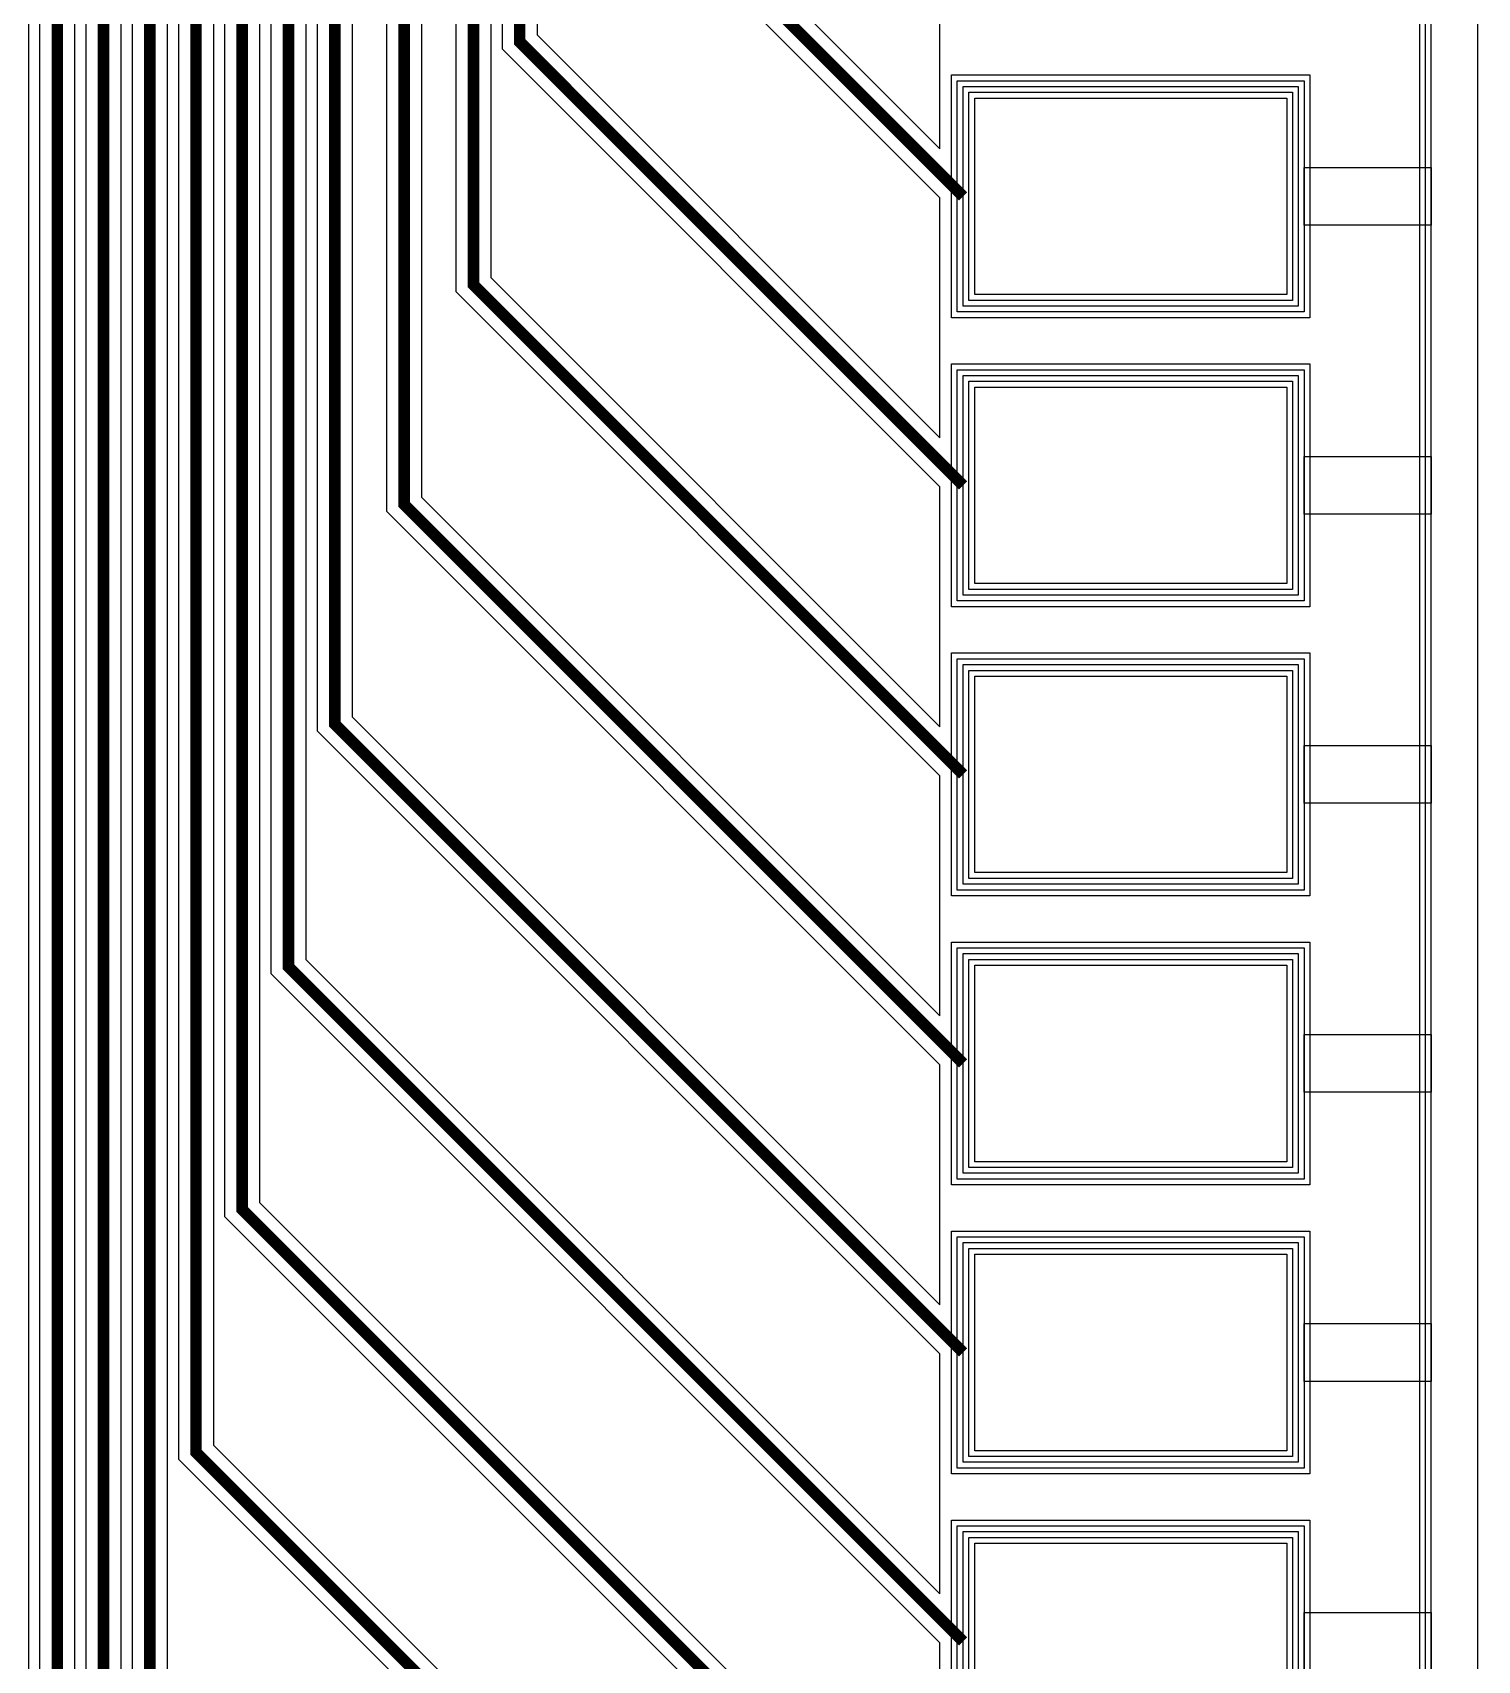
# Model space of a CAD drawing. Extents: x -87611 to 96139, y 77822 to 138139.
# Drawn here: x 93959 to 95209, y 110803 to 112211 of the extents above; entities that cross this region are included whole.
import ezdxf

# ---------------------------------------------------------------- set-up
doc = ezdxf.new("R2010")
doc.units = 0
doc.header["$MEASUREMENT"] = 0
doc.layers.get('0').update_dxf_attribs({"color": 6})
for name, color, linetype in [('L12D0 Etch', 190, 'Continuous'), ('L14D0 Au', 2, 'Continuous'), ('L15D0 PVIA', 7, 'Continuous'), ('L3D0 Base', 3, 'Continuous'), ('L4D0 Cntr', 1, 'Continuous'), ('L7D0 DE', 42, 'Continuous'), ('L8D0 Wire', 5, 'Continuous')]:
    doc.layers.add(name, color=color, linetype=linetype)

# ---------------------------------------------------------------- blocks, each defined once
blk = doc.blocks.new('_128TRCE200')
at = {"layer": 'L14D0 Au'}
for points in [[(582.795, 2979.887), (-183.706, 3746.388), (-3545.175, 3746.388), (-4333.787, 4535), (-4126.213, 4535), (-3347.601, 3756.388), (-179.564, 3756.388), (586.582, 2990.242), (586.582, 2983.674)], [(616.582, 2971.247), (616.582, 3002.669), (-167.137, 3786.388), (-3335.175, 3786.388), (-4083.787, 4535), (-3876.213, 4535), (-3137.601, 3796.388), (-162.995, 3796.388), (626.582, 3006.811), (626.582, 2981.247)], [(656.582, 2968.821), (656.582, 3019.237), (-150.569, 3826.388), (-3125.175, 3826.388), (-3833.787, 4535), (-3626.213, 4535), (-2927.601, 3836.388), (-146.427, 3836.388), (666.582, 3023.379), (666.582, 2978.821)], [(696.582, 2966.395), (696.582, 3035.806), (-134, 3866.388), (-2915.175, 3866.388), (-3583.787, 4535), (-3376.213, 4535), (-2717.601, 3876.388), (-129.858, 3876.388), (706.582, 3039.948), (706.582, 2976.395)], [(736.582, 2963.968), (736.582, 3052.374), (-117.432, 3906.388), (-2705.175, 3906.388), (-3333.787, 4535), (-3126.213, 4535), (-2507.601, 3916.388), (-113.289, 3916.388), (746.582, 3056.516), (746.582, 2973.968)], [(776.582, 2961.542), (776.582, 3068.943), (-100.863, 3946.388), (-2495.175, 3946.388), (-3083.787, 4535), (-2876.213, 4535), (-2297.601, 3956.388), (-96.721, 3956.388), (786.582, 3073.085), (786.582, 2971.542)], [(816.582, 2959.115), (816.582, 3085.511), (-84.294, 3986.388), (-2285.175, 3986.388), (-2833.787, 4535), (-2626.213, 4535), (-2087.601, 3996.388), (-80.152, 3996.388), (826.582, 3089.654), (826.582, 2969.115)], [(489.671, 2377.647), (482.6, 2384.718), (622.254, 2524.371), (449.013, 2697.612), (465.65, 2714.249), (614.142, 2714.249), (856.582, 2956.689), (856.582, 3102.08), (-67.726, 4026.388), (-2075.175, 4026.388), (-2583.787, 4535), (-2376.213, 4535), (-1897.601, 4056.388), (-55.3, 4056.388), (886.582, 3114.506), (886.582, 2944.263), (551.543, 2609.224), (636.396, 2524.371)], [(678.823, 2524.371), (593.97, 2609.224), (916.582, 2931.836), (916.582, 3126.933), (-42.873, 4086.388), (-1885.175, 4086.388), (-2333.787, 4535), (-2126.213, 4535), (-1707.601, 4116.388), (-30.447, 4116.388), (996.079, 3089.862), (996.079, 2841.628)], [(1026.079, 2829.202), (1026.079, 3102.288), (-18.02, 4146.388), (-1695.175, 4146.388), (-2083.787, 4535), (-1876.213, 4535), (-1497.601, 4156.388), (-13.878, 4156.388), (1036.079, 3106.43), (1036.079, 2839.202)], [(1066.079, 2826.775), (1066.079, 3118.857), (-1.452, 4186.388), (-1485.175, 4186.388), (-1833.787, 4535), (-1626.213, 4535), (-1287.601, 4196.388), (2.69, 4196.388), (1076.079, 3122.999), (1076.079, 2836.775)], [(1106.079, 2824.349), (1106.079, 3135.425), (15.117, 4226.388), (-1275.175, 4226.388), (-1583.787, 4535), (-1376.213, 4535), (-1077.601, 4236.388), (19.259, 4236.388), (1116.079, 3139.567), (1116.079, 2834.349)]]:
    blk.add_lwpolyline(points, close=True, dxfattribs=at)
at = {"layer": 'L3D0 Base', "const_width": 10}
blk.add_lwpolyline([(-2375, 4555), (-1891.388, 4071.388), (-49.086, 4071.388)], dxfattribs=at)
at = {"layer": 'L8D0 Wire', "const_width": 10}
for points in [[(-4125, 4555), (-3341.388, 3771.388), (-173.35, 3771.388), (601.582, 2996.456), (601.582, 2977.461), (533.371, 2909.249)], [(-3875, 4555), (-3131.388, 3811.388), (-156.782, 3811.388)], [(-3625, 4555), (-2921.388, 3851.388), (-140.213, 3851.388)], [(-3375, 4555), (-2711.388, 3891.388), (-123.645, 3891.388)], [(-3125, 4555), (-2501.388, 3931.388), (-107.076, 3931.388)], [(-2875, 4555), (-2291.388, 3971.388), (-90.508, 3971.388)], [(-2625, 4555), (-2081.388, 4011.388), (-73.939, 4011.388)], [(-2125, 4555), (-1701.388, 4131.388), (-24.234, 4131.388), (1011.079, 3096.075), (1011.079, 2835.415), (809.142, 2633.478)], [(-1875, 4555), (-1491.388, 4171.388), (-7.665, 4171.388), (1051.079, 3112.643), (1051.079, 2832.988), (830.355, 2612.264)], [(-1625, 4555), (-1281.388, 4211.388), (8.904, 4211.388), (1091.079, 3129.212), (1091.079, 2830.562), (842.782, 2582.264)]]:
    blk.add_lwpolyline(points, dxfattribs=at)
blk = doc.blocks.new('128PAD')
at = {"layer": 'L14D0 Au'}
blk.add_lwpolyline([(-90, 10), (-90, 290), (90, 290), (90, 10)], close=True, dxfattribs=at)
at = {"layer": 'L15D0 PVIA'}
blk.add_lwpolyline([(-85, 15), (-85, 285), (85, 285), (85, 15)], close=True, dxfattribs=at)
at = {"layer": 'L3D0 Base'}
for points in [[(-25, 300), (-25, 410), (25, 410), (25, 300)], [(-100, 0), (-100, 300), (100, 300), (100, 0)]]:
    blk.add_lwpolyline(points, close=True, dxfattribs=at)
at = {"layer": 'L4D0 Cntr'}
blk.add_lwpolyline([(-95, 5), (-95, 295), (95, 295), (95, 5)], close=True, dxfattribs=at)
at = {"layer": 'L8D0 Wire'}
blk.add_lwpolyline([(-105, -5), (-105, 305), (105, 305), (105, -5)], close=True, dxfattribs=at)
blk = doc.blocks.new('_128PADS')
at = {"rotation": 270}
for p in [(4550, -1625), (4550, -1875), (4550, -2125), (4550, -2375), (4550, -2625), (4550, -2875)]:
    blk.add_blockref('128PAD', p, dxfattribs=at)
blk = doc.blocks.new('$128_200_A')
at = {"layer": 'L12D0 Etch'}
blk.add_lwpolyline([(0, 0), (0, 9950), (50, 9950), (50, 50), (9950, 50), (9950, 9950), (0, 9950), (0, 10000), (10000, 10000), (10000, 0)], close=True, dxfattribs=at)
at = {"layer": 'L3D0 Base'}
blk.add_lwpolyline([(0, 0), (0, 9960), (40, 9960), (40, 40), (9960, 40), (9960, 9960), (0, 9960), (0, 10000), (10000, 10000), (10000, 0)], close=True, dxfattribs=at)
at = {"layer": 'L4D0 Cntr'}
blk.add_lwpolyline([(0, 0), (0, 9955), (45, 9955), (45, 45), (9955, 45), (9955, 9955), (0, 9955), (0, 10000), (10000, 10000), (10000, 0)], close=True, dxfattribs=at)
at = {"layer": 'L7D0 DE'}
blk.add_lwpolyline([(0, 0), (0, 9960), (40, 9960), (40, 40), (9960, 40), (9960, 9960), (0, 9960), (0, 10000), (10000, 10000), (10000, 0)], close=True, dxfattribs=at)
blk.add_blockref('_128PADS', (5000, 5000))
at = {"yscale": -1, "rotation": 90}
blk.add_blockref('_128TRCE200', (5000, 5000), dxfattribs=at)

msp = doc.modelspace()

# ---------------------------------------------------------------- block references
at = {"linetype": 'Continuous'}
msp.add_blockref('$128_200_A', (85208.7, 108694.5), dxfattribs=at)

doc.saveas('drawing.dxf')
